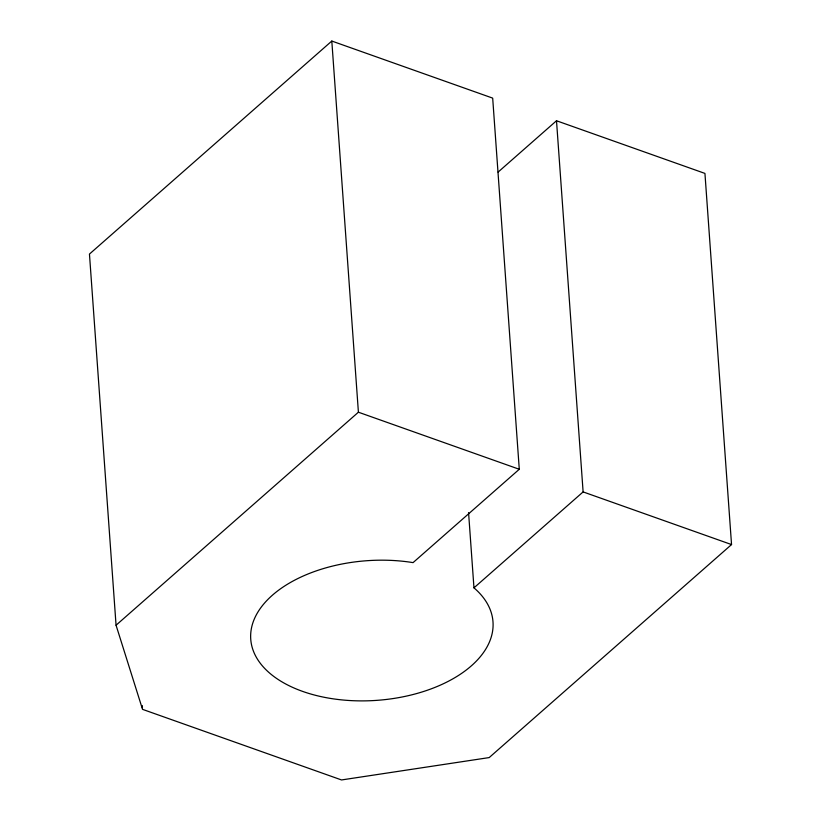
<?xml version="1.0" encoding="UTF-8"?>
<svg xmlns="http://www.w3.org/2000/svg" width="821" height="821" viewBox="0 0 821 821"><rect width="100%" height="100%" fill="white"/><g stroke="black" fill="none" stroke-linecap="round" stroke-linejoin="round"><path stroke-width="1.23" d="M556.505 120.759L583.115 491.912L473.963 587.846A121.436 70.001 -4.1 0 1 403.511 696.711A121.436 70.001 -4.1 0 1 250.744 633.422A121.436 70.001 -4.1 0 1 413.066 562.621L519.283 469.273L492.682 98.12L331.807 41.05L89.458 254.069L116.059 625.222L142.536 709.354L341.536 779.95L489.193 757.578L731.542 544.569L704.941 173.416L556.505 120.759L498.101 172.092M116.059 625.222L358.408 412.204L331.807 41.05M358.408 412.204L519.283 469.273M583.115 491.912L731.542 544.569M468.565 512.602L473.963 587.846M142.259 705.526L142.444 708.082"/></g></svg>
